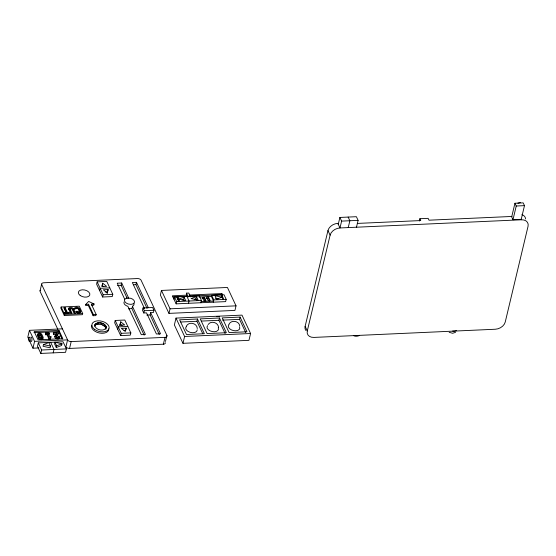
<?xml version="1.0" encoding="UTF-8"?>
<svg xmlns="http://www.w3.org/2000/svg" width="556" height="556" viewBox="0 0 556 556"><rect width="100%" height="100%" fill="white"/><g stroke="black" fill="none" stroke-linecap="round" stroke-linejoin="round"><path stroke-width="0.83" d="M94.888 324.725C94.298 330.035 105.008 332.446 106.266 327.06C105.181 322.271 95.472 320.451 94.548 326.15L95.403 323.919M105.793 329.395L106.266 327.06M62.425 328.846L29.426 330.333L27.8 337.172L32.957 348.202L38.878 347.938M40.046 290.864L41.672 284.026M32.957 348.202L34.583 341.363L29.426 330.333M42.833 338.27A2.161 1.3 13.4 0 1 41.436 339.716A2.161 1.3 13.4 0 1 38.774 338.451L37.502 335.741L37.773 334.601A2.161 1.3 13.4 0 1 39.17 333.148A2.161 1.3 13.4 0 1 41.832 334.413L43.104 337.131A2.161 1.3 13.4 0 1 41.707 338.576A2.161 1.3 13.4 0 1 39.045 337.311L37.773 334.601M38.774 338.451L39.045 337.311M38.301 342.885L37.488 346.305L40.817 353.428L65.566 352.309L66.379 348.89L63.05 341.766L38.301 342.885L41.63 350.009L40.817 353.428M42.089 337.172L41.818 338.312L40.546 335.602L40.817 334.462A1.084 0.646 13.4 0 0 39.483 333.829A1.084 0.646 13.4 0 0 38.788 334.552L40.06 337.263A1.084 0.646 13.4 0 0 41.387 337.895A1.084 0.646 13.4 0 0 42.089 337.172L40.817 334.462M45.557 332.863L45.648 334.775L46.989 334.719L49.164 339.368L49.442 338.229L47.267 333.579L45.919 333.635L45.557 332.863L49.116 332.703L49.206 334.615M45.648 334.775L45.919 333.635M43.472 344.595L43.062 346.305L50.082 347.806L50.485 346.096L48.824 342.538L43.472 344.595L50.485 346.096M46.989 334.719L47.267 333.579M50.999 336.727L50.2 339.32L50.999 336.727L49.818 336.783L48.296 333.53L49.477 333.475M56.455 336.825L58.074 334.219L57.984 332.3L53.348 332.509L53.439 334.427L56.413 334.295M53.439 334.427L53.348 332.509M61.125 307.009L60.854 308.149L64.294 315.502L82.427 314.689L82.698 313.542L79.265 306.196L61.125 307.009L64.566 314.362L64.294 315.502M59.527 337.318A2.474 1.487 13.4 0 1 57.303 338.945A2.474 1.487 13.4 0 1 54.836 336.734L56.691 333.148L53.71 333.287M55.009 342.26L54.599 343.969L56.267 347.528L61.619 345.471L62.029 343.761L55.009 342.26L56.67 345.818L56.267 347.528M53.188 352.872L54.008 349.446L50.672 342.329M62.189 339.07L58.672 331.55L58.943 330.41L34.201 331.529L38.065 339.799L62.807 338.68L58.943 330.41M65.149 307.69L64.878 308.83L67.095 313.577L68.666 313.508L68.937 312.368L67.366 312.437L65.149 307.69L63.773 307.753L65.99 312.5L65.719 313.64L64.155 313.709L64.427 312.569L65.99 312.5M58.366 337.367L58.637 336.227L59.798 336.178A2.474 1.487 13.4 0 1 57.581 337.805A2.474 1.487 13.4 0 1 55.107 335.595M67.095 313.577L67.366 312.437M71.105 312.979L69.861 310.324L70.132 309.185A1.098 0.66 13.4 0 1 70.841 308.448A1.098 0.66 13.4 0 1 72.197 309.094L74.059 313.077L75.435 313.014L73.538 308.955A2.565 1.543 13.4 0 0 70.376 307.454A2.565 1.543 13.4 0 0 68.722 309.171L70.626 313.23L71.995 313.167L70.132 309.185M74.845 313.48L73.267 310.095L73.538 308.955M80.481 312.694A2.565 1.543 13.4 0 0 80.37 312.277L80.641 311.138L79.494 308.684A2.565 1.543 13.4 0 0 76.339 307.19A2.565 1.543 13.4 0 0 74.685 308.9L76.054 308.844A1.098 0.66 13.4 0 1 76.763 308.107A1.098 0.66 13.4 0 1 78.118 308.747L79.265 311.2A1.098 0.66 13.4 0 1 78.556 311.937A1.098 0.66 13.4 0 1 77.201 311.29L76.93 312.43A1.098 0.66 13.4 0 0 77.228 312.771M69.556 348.431L71.189 341.586L165.007 337.36A2.933 1.758 13.4 0 0 166.897 335.393L141.113 280.266A2.933 1.758 13.4 0 0 137.506 278.549L43.688 282.775A2.933 1.758 13.4 0 0 41.797 284.741L67.582 339.876L65.949 346.715A2.933 1.758 13.4 0 0 69.556 348.431L163.381 344.199A2.933 1.758 13.4 0 0 165.396 342.718M80.37 312.277L79.223 309.824L79.494 308.684M79.265 311.2L78.994 312.34A1.098 0.66 13.4 0 1 78.653 313.007A1.098 0.66 13.4 0 1 77.458 312.903M94.068 304L88.654 301.428L85.819 304.375L85.548 305.515L88.3 305.39L93.13 315.725L95.882 315.606L96.153 314.467L91.316 304.125L94.068 304L93.797 305.14L91.733 305.237M88.3 305.39L88.571 304.25L85.819 304.375M97.154 281.864L96.612 284.144L102.624 297.008L112.249 296.577L112.792 294.298L106.773 281.433L97.154 281.864L103.173 294.729L102.624 297.008M93.13 315.725L93.401 314.585L88.571 304.25M99.621 290.579L100.163 288.3L109.782 287.862M102.714 283.254L101.817 286.583L106.627 286.361L102.714 283.254L102.172 285.534L103.479 286.569M95.062 325.35L95.931 324.711L96.271 323.286M95.931 324.711L97.085 324.287L97.425 322.862M97.085 324.287L98.447 324.092L98.787 322.668M98.447 324.092L99.934 324.155L100.268 322.73M107.134 293.519L108.128 289.579L103.319 289.794L107.232 292.908L108.128 289.579M105.925 328.485L105.035 326.58L101.428 324.461L101.769 323.036M102.839 324.996L103.18 323.571M104.069 325.719L104.41 324.294M105.035 326.58L105.376 325.156M105.668 327.526L106.008 326.101M127.102 298.197L121.152 285.297L121.701 283.011L117.233 283.212L124.697 299.184M115.203 320.458L114.661 322.737L120.673 335.602L130.299 335.171L130.841 332.891L124.822 320.027L115.203 320.458L121.222 333.322L120.673 335.602M117.67 329.173L118.213 326.893L127.831 326.455M119.769 325.795L120.763 321.848L124.676 324.954L119.867 325.177L120.763 321.848M147.034 308.365L135.935 284.63L136.477 282.351L132.349 282.531L144.525 308.573M126.177 328.172L125.281 331.501L121.368 328.387L126.177 328.172L125.635 330.452L124.03 330.528M144.15 335.198L131.848 308.497L132.675 306.113A5.129 3.079 13.4 0 0 133.781 303.215M143.038 307.948L142.496 310.227L143.782 312.979L146.534 312.861L156.417 333.989L160.538 333.808L150.655 312.674L153.407 312.548L153.949 310.269L152.664 307.51L143.038 307.948L144.324 310.7L143.782 312.979M159.266 334.524L150.113 314.953L150.655 312.674M161.448 290.44L160.364 295L168.954 313.375L234.945 310.408L236.029 305.842L227.432 287.466L161.448 290.44L170.046 308.816L168.954 313.375M173.993 299.26L174.535 296.98L199.284 295.861L201.432 300.455L200.89 302.735M163.381 344.199L165.007 337.36M165.452 341.474L166.897 335.393M201.161 301.595L213.532 301.039L211.384 296.445L211.655 295.305L224.026 294.75L226.174 299.343L225.632 301.623L176.141 303.854L176.69 301.574L174.535 296.98M177.357 299.691L177.899 297.411L176.871 297.46L178.483 300.907L179.512 300.859L177.899 297.411M178.163 301.415L178.705 299.135L184.085 297.133L185.697 300.581L178.705 299.135M176.002 318.095L174.375 324.94L182.966 343.316L248.956 340.341L250.582 333.503L241.985 315.12L176.002 318.095L184.599 336.477L182.966 343.316M184.189 300.789L183.543 299.413L184.085 297.133M190.59 296.883L188.797 293.054L186.475 293.158L186.531 296.299L172.958 296.911M188.519 303.291L189.061 301.011L186.913 296.417M196.56 300.233L195.914 298.857L196.456 296.577L191.076 298.579L198.068 300.025L196.456 296.577M202.099 298.579L202.37 297.439L204.434 297.342L206.047 300.789L203.982 300.879L202.37 297.439M202.731 333.669L196.942 321.285L197.484 319.005L179.616 319.811L186.489 334.51L204.358 333.711L197.484 319.005M205.449 301.241L204.163 298.482L204.434 297.342M209.577 301.053L208.285 298.301L208.556 297.161L206.498 297.251L208.111 300.699L210.168 300.601L208.556 297.161M213.261 302.179L213.803 299.899L211.655 295.305M189.13 295.055L221.872 293.582L221.601 294.722L189.721 296.16M221.615 296.946L221.976 295.424L221.205 295.458L222.81 298.906L223.588 298.871L221.976 295.424M225.09 333.447L218.932 320.298L219.481 318.011L200.23 318.88L207.11 333.586L226.355 332.717L219.481 318.011M245.71 332.523L239.553 319.366L240.095 317.087L222.226 317.893L229.1 332.592L246.975 331.786L240.095 317.087M305.14 326.351L327.957 230.573A8.792 6.345 -25.1 0 1 337.833 223.366L339.98 227.96L521.438 219.78A8.792 6.345 -25.1 0 1 528.061 226.25L505.244 322.021A8.792 6.345 -25.1 0 1 495.361 329.235L313.904 337.416A8.792 6.345 -25.1 0 1 307.287 330.945L305.14 326.351A8.792 6.345 -25.1 0 0 305.849 330.438M307.287 330.945L330.104 235.174L327.957 230.573M338.263 224.283L339.89 217.445L356.389 216.701L358.106 220.371L356.479 227.216M339.89 217.445L341.613 221.114L339.98 227.96A8.792 6.345 -25.1 0 0 330.104 235.174M348.23 227.585L349.863 220.746L348.139 217.069M419.342 221.01L419.884 218.723L428.134 218.355L428.989 220.19L511.944 216.451M521.222 219.321L524.482 205.637L523.196 202.877L514.946 203.253L511.687 216.937L512.98 219.69L521.222 219.321L521.438 219.78M512.98 219.69L516.239 206.012L514.946 203.253M58.345 333.079L56.316 336.331A1.237 0.744 13.4 0 0 57.838 337.061A1.237 0.744 13.4 0 0 58.637 336.227M54.836 336.734L56.024 334.907M186.295 326.289C188.658 321.194 197.088 322.939 197.283 328.547M228.905 324.37C231.136 319.547 239.115 320.763 239.789 326.031M208.104 324.558C210.974 320.27 218.404 322.431 218.591 327.588M455.531 332.349L452.591 333.273L449.165 332.286M56.67 345.818L62.029 343.761M182.007 299.983L183.543 299.413M194.378 299.427L195.914 298.857M131.848 308.497L128.631 308.879M520.416 202.572L517.886 203.155M516.239 206.012L524.482 205.637M341.613 221.114L358.106 220.371M357.327 223.422L420.746 220.565L419.884 218.723M117.434 285.464L121.152 285.297M133.461 284.741L135.935 284.63M105.181 291.969L107.586 291.858M103.173 294.729L112.792 294.298M186.809 295.16L172.381 295.813L176.141 303.854M199.013 297.001L211.384 296.445M202.787 298.544L204.163 298.482M206.227 298.391L208.285 298.301M176.69 301.574L201.432 300.455M213.803 299.899L226.174 299.343M77.201 311.29L75.824 311.353A2.565 1.543 13.4 0 0 78.987 312.854A2.565 1.543 13.4 0 0 80.641 311.138M170.046 308.816L236.029 305.842M144.324 310.7L153.949 310.269M64.566 314.362L82.698 313.542M93.401 314.585L96.153 314.467M146.812 315.099L150.113 314.953M216.694 316.642L219.446 316.517M180.769 322.014L196.942 321.285M201.362 321.083L218.932 320.298M222.532 320.131L239.553 319.366M33.93 332.669L58.672 331.55M121.222 333.322L130.841 332.891M49.442 338.229L50.471 338.18M34.583 341.363L67.582 339.876A2.933 1.758 13.4 0 0 71.189 341.586M184.599 336.477L250.582 333.503M41.63 350.009L66.379 348.89M215.248 298.183L218.355 298.822M99.934 324.155L101.428 324.461M120.221 324.127L122.174 325.684M221.872 293.582L222.518 294.958M186.475 293.158L188.262 296.987M136.477 282.351L148.292 307.621M68.937 312.368L69.368 313.285L64.857 313.487L64.427 312.569M57.9 329.5L40.164 291.58A2.933 1.758 13.4 0 1 40.366 290.246M121.701 283.011L128.693 298.197M132.391 306.217L145.422 334.49L141.293 334.677L127.866 306.328A5.129 3.079 13.4 0 1 124.051 302.012M218.251 327.831A5.866 3.517 13.4 0 1 212.232 331.571A5.866 3.517 13.4 0 1 207.645 325.656M197.199 329.75A5.866 3.517 13.4 0 1 190.18 332.349A5.866 3.517 13.4 0 1 186.336 326.615M239.56 326.872A5.866 3.517 13.4 0 1 233.541 330.611A5.866 3.517 13.4 0 1 228.954 324.697M108.802 328.839A8.792 5.282 13.4 0 1 99.392 333.009A8.792 5.282 13.4 0 1 91.733 325.336M69.861 310.324A1.098 0.66 13.4 0 1 70.313 309.629M68.402 309.49A2.565 1.543 13.4 0 1 71.411 308.754M72.03 308.99A2.565 1.543 13.4 0 1 73.267 310.095M74.358 309.226A2.565 1.543 13.4 0 1 76.714 308.351M77.367 308.49A2.565 1.543 13.4 0 1 79.223 309.824M521.896 214.644A8.792 6.345 -25.1 0 1 525.622 218.974M359.357 335.518A5.866 4.233 -25.1 0 1 353.859 335.768M456.643 330.479A5.866 3.517 13.4 0 1 452.64 331.035M37.502 335.741A2.161 1.3 13.4 0 1 37.968 334.517M38.586 335.198A1.084 0.646 13.4 0 1 39.629 335.004A1.084 0.646 13.4 0 1 40.546 335.602M30.837 337.221A2.196 0.758 87.4 0 1 31.956 339.605A2.196 0.758 87.4 0 1 30.788 340.981M222.011 297.182L216.625 299.184L215.019 295.736L222.011 297.182M126.81 298.099L125.802 298.475A5.129 3.079 13.4 0 0 128.408 304.049L131.014 304.368L133.218 303.826A5.129 3.079 13.4 0 0 130.611 298.259L126.81 298.099M80.224 295.521A5.866 3.517 13.4 0 0 89.745 295.09A5.866 3.517 13.4 0 0 82.406 289.787A5.866 3.517 13.4 0 0 80.224 295.521M94.652 329.423A8.792 5.282 13.4 0 0 108.941 328.784A8.792 5.282 13.4 0 0 97.932 320.833A8.792 5.282 13.4 0 0 94.652 329.423M28.829 337.965A2.196 0.758 87.4 0 0 29.447 341.516A2.196 0.758 87.4 0 0 30.149 338.555A2.196 0.758 87.4 0 0 28.829 337.965"/></g></svg>
